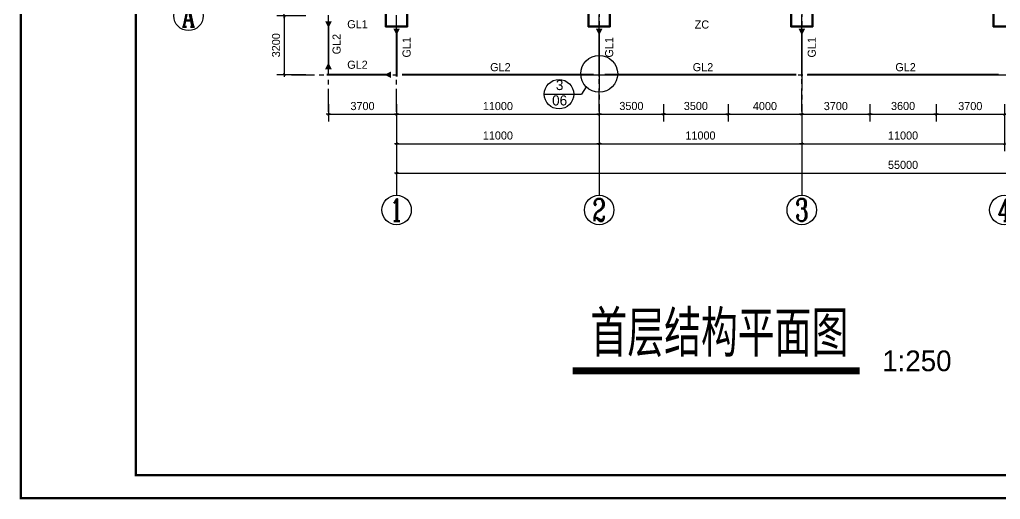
# Model space of a CAD drawing. Extents: x 31132 to 885236, y 345273 to 1212165.
# Drawn here: x 31132 to 57758, y 531355 to 544390 of the extents above; entities that cross this region are included whole.
import ezdxf
from ezdxf.enums import TextEntityAlignment as Align

# ---------------------------------------------------------------- set-up
doc = ezdxf.new("R2010")
doc.units = 0
doc.header["$LTSCALE"] = 1000
doc.linetypes.add('CENTER', pattern=[2, 1.25, -0.25, 0.25, -0.25])
doc.layers.get('0').update_dxf_attribs({"linetype": 'CONTINUOUS'})
doc.layers.get('Defpoints').update_dxf_attribs({"linetype": 'CONTINUOUS'})
for name, color, linetype in [('1-结构平面图说明', 7, 'CONTINUOUS'), ('AXIS', 253, 'CENTER'), ('AXIS_NUM', 7, 'CONTINUOUS'), ('TEXT', 7, 'CONTINUOUS'), ('TK', 4, 'CONTINUOUS'), ('图名', 7, 'CONTINUOUS'), ('实线', 7, 'CONTINUOUS'), ('文字说明', 7, 'CONTINUOUS'), ('详图', 9, 'CONTINUOUS'), ('轴线标注', 7, 'CONTINUOUS'), ('钢柱', 2, 'CONTINUOUS')]:
    doc.layers.add(name, color=color, linetype=linetype)
doc.styles.add('FS', font='')
doc.styles.add('STYLE1', font='')
doc.styles.add('TSSD_Axis', font='complex.shx', dxfattribs={"width": 0.7, "bigfont": 'hztxt.shx'})
doc.styles.add('TSSD_Rein', font='tssdeng.shx', dxfattribs={"width": 0.7, "bigfont": 'hztxt.shx'})
doc.styles.add('二室', font='')
doc.styles.get('FS').set_extended_font_data('Structure Fonts')
doc.styles.get('STYLE1').set_extended_font_data('Structure Fonts')
doc.styles.get('二室').set_extended_font_data('Structure Fonts')
doc.dimstyles.new('副本 DIM200', dxfattribs={"dimtxt": 220, "dimasz": 0.3, "dimexe": 200, "dimexo": 200, "dimgap": 100, "dimtad": 1, "dimdec": 0, "dimlfac": 2, "dimzin": 0, "dimdsep": 46, "dimtxsty": 'STYLE1', "dimblk": 'Studio2', "dimcen": 0, "dimdle": 200, "dimclrd": 6, "dimclre": 6, "dimclrt": 7, "dimazin": 0, "dimtfac": 1, "dimtdec": 0, "dimtix": 1, "dimtmove": 2, "dimatfit": 3, "dimldrblk": 'Studio2', "dimfxl": 200, "dimtolj": 1, "dimtzin": 0, "dimarcsym": 0})

# ---------------------------------------------------------------- blocks, each defined once
blk = doc.blocks.new('Studio2')
blk.add_line((-200, 0), (200, 0))
blk.add_lwpolyline([(-106, -106, 60, 60, 0), (106, 106, 100, 100, 0)], format="xyseb")
blk = doc.blocks.new('*D1862')
at = {"layer": 'Defpoints', "color": 0, "transparency": 16777216}
for p in [(39100, 544493), (38316, 542893), (39100, 542893)]:
    blk.add_point(p, dxfattribs=at)
at = {"layer": '轴线标注', "color": 6, "lineweight": -2, "transparency": 16777216}
for p, q in [((38900, 544493), (38116, 544493)), ((38316, 544493), (38316, 542893)), ((38900, 542893), (38116, 542893))]:
    blk.add_line(p, q, dxfattribs=at)
at = {"layer": '轴线标注', "color": 6, "lineweight": -2, "transparency": 16777216, "xscale": 0.3, "yscale": 0.3, "zscale": 0.3}
for p, rotation in [((38316, 544493), 90), ((38316, 542893), 270)]:
    blk.add_blockref('Studio2', p, dxfattribs=dict(at, rotation=rotation))
at = {"layer": '轴线标注', "color": 7, "transparency": 16777216, "insert": (38094, 543693), "char_height": 220, "attachment_point": 5, "rotation": 90, "style": 'STYLE1'}
blk.add_mtext('\\A1;3200', dxfattribs=at)
blk = doc.blocks.new('*D1863')
at = {"layer": 'Defpoints', "color": 0, "transparency": 16777216}
for p in [(41366, 542293), (46866, 542293), (46866, 541818)]:
    blk.add_point(p, dxfattribs=at)
at = {"layer": '轴线标注', "color": 6, "lineweight": -2, "transparency": 16777216}
for p, q in [((41366, 542093), (41366, 541618)), ((46866, 542093), (46866, 541618)), ((41366, 541818), (46866, 541818))]:
    blk.add_line(p, q, dxfattribs=at)
at = {"layer": '轴线标注', "color": 6, "lineweight": -2, "transparency": 16777216, "xscale": 0.3, "yscale": 0.3, "zscale": 0.3, "rotation": 180}
blk.add_blockref('Studio2', (41366, 541818), dxfattribs=at)
at = {"layer": '轴线标注', "color": 6, "lineweight": -2, "transparency": 16777216, "xscale": 0.3, "yscale": 0.3, "zscale": 0.3}
blk.add_blockref('Studio2', (46866, 541818), dxfattribs=at)
at = {"layer": '轴线标注', "color": 7, "transparency": 16777216, "insert": (44116, 542040), "char_height": 220, "attachment_point": 5, "style": 'STYLE1'}
blk.add_mtext('\\A1;11000', dxfattribs=at)
blk = doc.blocks.new('*D1864')
at = {"layer": 'Defpoints', "color": 0, "transparency": 16777216}
for p in [(39516, 542293), (41366, 542293), (41366, 541818)]:
    blk.add_point(p, dxfattribs=at)
at = {"layer": '轴线标注', "color": 6, "lineweight": -2, "transparency": 16777216}
for p, q in [((39516, 542093), (39516, 541618)), ((41366, 542093), (41366, 541618)), ((39516, 541818), (41366, 541818))]:
    blk.add_line(p, q, dxfattribs=at)
at = {"layer": '轴线标注', "color": 6, "lineweight": -2, "transparency": 16777216, "xscale": 0.3, "yscale": 0.3, "zscale": 0.3, "rotation": 180}
blk.add_blockref('Studio2', (39516, 541818), dxfattribs=at)
at = {"layer": '轴线标注', "color": 6, "lineweight": -2, "transparency": 16777216, "xscale": 0.3, "yscale": 0.3, "zscale": 0.3}
blk.add_blockref('Studio2', (41366, 541818), dxfattribs=at)
at = {"layer": '轴线标注', "color": 7, "transparency": 16777216, "insert": (40441, 542040), "char_height": 220, "attachment_point": 5, "style": 'STYLE1'}
blk.add_mtext('\\A1;3700', dxfattribs=at)
blk = doc.blocks.new('*D1865')
at = {"layer": 'Defpoints', "color": 0, "transparency": 16777216}
for p in [(41366, 542293), (46866, 542293), (46866, 541018)]:
    blk.add_point(p, dxfattribs=at)
at = {"layer": '轴线标注', "color": 6, "lineweight": -2, "transparency": 16777216}
for p, q in [((41366, 542093), (41366, 540818)), ((46866, 542093), (46866, 540818)), ((41366, 541018), (46866, 541018))]:
    blk.add_line(p, q, dxfattribs=at)
at = {"layer": '轴线标注', "color": 6, "lineweight": -2, "transparency": 16777216, "xscale": 0.3, "yscale": 0.3, "zscale": 0.3, "rotation": 180}
blk.add_blockref('Studio2', (41366, 541018), dxfattribs=at)
at = {"layer": '轴线标注', "color": 6, "lineweight": -2, "transparency": 16777216, "xscale": 0.3, "yscale": 0.3, "zscale": 0.3}
blk.add_blockref('Studio2', (46866, 541018), dxfattribs=at)
at = {"layer": '轴线标注', "color": 7, "transparency": 16777216, "insert": (44116, 541240), "char_height": 220, "attachment_point": 5, "style": 'STYLE1'}
blk.add_mtext('\\A1;11000', dxfattribs=at)
blk = doc.blocks.new('*D1866')
at = {"layer": 'Defpoints', "color": 0, "transparency": 16777216}
for p in [(41366, 541493), (68866, 541493), (68866, 540218)]:
    blk.add_point(p, dxfattribs=at)
at = {"layer": '轴线标注', "color": 6, "lineweight": -2, "transparency": 16777216}
for p, q in [((41366, 541293), (41366, 540018)), ((68866, 541293), (68866, 540018)), ((41366, 540218), (68866, 540218))]:
    blk.add_line(p, q, dxfattribs=at)
at = {"layer": '轴线标注', "color": 6, "lineweight": -2, "transparency": 16777216, "xscale": 0.3, "yscale": 0.3, "zscale": 0.3, "rotation": 180}
blk.add_blockref('Studio2', (41366, 540218), dxfattribs=at)
at = {"layer": '轴线标注', "color": 6, "lineweight": -2, "transparency": 16777216, "xscale": 0.3, "yscale": 0.3, "zscale": 0.3}
blk.add_blockref('Studio2', (68866, 540218), dxfattribs=at)
at = {"layer": '轴线标注', "color": 7, "transparency": 16777216, "insert": (55116, 540442), "char_height": 220, "attachment_point": 5, "style": 'STYLE1'}
blk.add_mtext('\\A1;55000', dxfattribs=at)
blk = doc.blocks.new('*D1867')
at = {"layer": 'Defpoints', "color": 0, "transparency": 16777216}
for p in [(46866, 542293), (48616, 542293), (48616, 541818)]:
    blk.add_point(p, dxfattribs=at)
at = {"layer": '轴线标注', "color": 6, "lineweight": -2, "transparency": 16777216}
for p, q in [((46866, 542093), (46866, 541618)), ((48616, 542093), (48616, 541618)), ((46866, 541818), (48616, 541818))]:
    blk.add_line(p, q, dxfattribs=at)
at = {"layer": '轴线标注', "color": 6, "lineweight": -2, "transparency": 16777216, "xscale": 0.3, "yscale": 0.3, "zscale": 0.3, "rotation": 180}
blk.add_blockref('Studio2', (46866, 541818), dxfattribs=at)
at = {"layer": '轴线标注', "color": 6, "lineweight": -2, "transparency": 16777216, "xscale": 0.3, "yscale": 0.3, "zscale": 0.3}
blk.add_blockref('Studio2', (48616, 541818), dxfattribs=at)
at = {"layer": '轴线标注', "color": 7, "transparency": 16777216, "insert": (47741, 542042), "char_height": 220, "attachment_point": 5, "style": 'STYLE1'}
blk.add_mtext('\\A1;3500', dxfattribs=at)
blk = doc.blocks.new('*D1868')
at = {"layer": 'Defpoints', "color": 0, "transparency": 16777216}
for p in [(48616, 542293), (50366, 542293), (50366, 541818)]:
    blk.add_point(p, dxfattribs=at)
at = {"layer": '轴线标注', "color": 6, "lineweight": -2, "transparency": 16777216}
for p, q in [((48616, 542093), (48616, 541618)), ((50366, 542093), (50366, 541618)), ((48616, 541818), (50366, 541818))]:
    blk.add_line(p, q, dxfattribs=at)
at = {"layer": '轴线标注', "color": 6, "lineweight": -2, "transparency": 16777216, "xscale": 0.3, "yscale": 0.3, "zscale": 0.3, "rotation": 180}
blk.add_blockref('Studio2', (48616, 541818), dxfattribs=at)
at = {"layer": '轴线标注', "color": 6, "lineweight": -2, "transparency": 16777216, "xscale": 0.3, "yscale": 0.3, "zscale": 0.3}
blk.add_blockref('Studio2', (50366, 541818), dxfattribs=at)
at = {"layer": '轴线标注', "color": 7, "transparency": 16777216, "insert": (49491, 542042), "char_height": 220, "attachment_point": 5, "style": 'STYLE1'}
blk.add_mtext('\\A1;3500', dxfattribs=at)
blk = doc.blocks.new('*D1869')
at = {"layer": 'Defpoints', "color": 0, "transparency": 16777216}
for p in [(50366, 542293), (52366, 542293), (52366, 541818)]:
    blk.add_point(p, dxfattribs=at)
at = {"layer": '轴线标注', "color": 6, "lineweight": -2, "transparency": 16777216}
for p, q in [((50366, 542093), (50366, 541618)), ((52366, 542093), (52366, 541618)), ((50366, 541818), (52366, 541818))]:
    blk.add_line(p, q, dxfattribs=at)
at = {"layer": '轴线标注', "color": 6, "lineweight": -2, "transparency": 16777216, "xscale": 0.3, "yscale": 0.3, "zscale": 0.3, "rotation": 180}
blk.add_blockref('Studio2', (50366, 541818), dxfattribs=at)
at = {"layer": '轴线标注', "color": 6, "lineweight": -2, "transparency": 16777216, "xscale": 0.3, "yscale": 0.3, "zscale": 0.3}
blk.add_blockref('Studio2', (52366, 541818), dxfattribs=at)
at = {"layer": '轴线标注', "color": 7, "transparency": 16777216, "insert": (51366, 542040), "char_height": 220, "attachment_point": 5, "style": 'STYLE1'}
blk.add_mtext('\\A1;4000', dxfattribs=at)
blk = doc.blocks.new('*D1870')
at = {"layer": 'Defpoints', "color": 0, "transparency": 16777216}
for p in [(52366, 542293), (54216, 542293), (54216, 541818)]:
    blk.add_point(p, dxfattribs=at)
at = {"layer": '轴线标注', "color": 6, "lineweight": -2, "transparency": 16777216}
for p, q in [((52366, 542093), (52366, 541618)), ((54216, 542093), (54216, 541618)), ((52366, 541818), (54216, 541818))]:
    blk.add_line(p, q, dxfattribs=at)
at = {"layer": '轴线标注', "color": 6, "lineweight": -2, "transparency": 16777216, "xscale": 0.3, "yscale": 0.3, "zscale": 0.3, "rotation": 180}
blk.add_blockref('Studio2', (52366, 541818), dxfattribs=at)
at = {"layer": '轴线标注', "color": 6, "lineweight": -2, "transparency": 16777216, "xscale": 0.3, "yscale": 0.3, "zscale": 0.3}
blk.add_blockref('Studio2', (54216, 541818), dxfattribs=at)
at = {"layer": '轴线标注', "color": 7, "transparency": 16777216, "insert": (53291, 542040), "char_height": 220, "attachment_point": 5, "style": 'STYLE1'}
blk.add_mtext('\\A1;3700', dxfattribs=at)
blk = doc.blocks.new('*D1871')
at = {"layer": 'Defpoints', "color": 0, "transparency": 16777216}
for p in [(54216, 542293), (56016, 542293), (56016, 541818)]:
    blk.add_point(p, dxfattribs=at)
at = {"layer": '轴线标注', "color": 6, "lineweight": -2, "transparency": 16777216}
for p, q in [((54216, 542093), (54216, 541618)), ((56016, 542093), (56016, 541618)), ((54216, 541818), (56016, 541818))]:
    blk.add_line(p, q, dxfattribs=at)
at = {"layer": '轴线标注', "color": 6, "lineweight": -2, "transparency": 16777216, "xscale": 0.3, "yscale": 0.3, "zscale": 0.3, "rotation": 180}
blk.add_blockref('Studio2', (54216, 541818), dxfattribs=at)
at = {"layer": '轴线标注', "color": 6, "lineweight": -2, "transparency": 16777216, "xscale": 0.3, "yscale": 0.3, "zscale": 0.3}
blk.add_blockref('Studio2', (56016, 541818), dxfattribs=at)
at = {"layer": '轴线标注', "color": 7, "transparency": 16777216, "insert": (55116, 542042), "char_height": 220, "attachment_point": 5, "style": 'STYLE1'}
blk.add_mtext('\\A1;3600', dxfattribs=at)
blk = doc.blocks.new('*D1872')
at = {"layer": 'Defpoints', "color": 0, "transparency": 16777216}
for p in [(56016, 542293), (57866, 542293), (57866, 541818)]:
    blk.add_point(p, dxfattribs=at)
at = {"layer": '轴线标注', "color": 6, "lineweight": -2, "transparency": 16777216}
for p, q in [((56016, 542093), (56016, 541618)), ((57866, 542093), (57866, 541618)), ((56016, 541818), (57866, 541818))]:
    blk.add_line(p, q, dxfattribs=at)
at = {"layer": '轴线标注', "color": 6, "lineweight": -2, "transparency": 16777216, "xscale": 0.3, "yscale": 0.3, "zscale": 0.3, "rotation": 180}
blk.add_blockref('Studio2', (56016, 541818), dxfattribs=at)
at = {"layer": '轴线标注', "color": 6, "lineweight": -2, "transparency": 16777216, "xscale": 0.3, "yscale": 0.3, "zscale": 0.3}
blk.add_blockref('Studio2', (57866, 541818), dxfattribs=at)
at = {"layer": '轴线标注', "color": 7, "transparency": 16777216, "insert": (56941, 542040), "char_height": 220, "attachment_point": 5, "style": 'STYLE1'}
blk.add_mtext('\\A1;3700', dxfattribs=at)
blk = doc.blocks.new('*D1878')
at = {"layer": 'Defpoints', "color": 0, "transparency": 16777216}
for p in [(46866, 542293), (52366, 542293), (52366, 541018)]:
    blk.add_point(p, dxfattribs=at)
at = {"layer": '轴线标注', "color": 6, "lineweight": -2, "transparency": 16777216}
for p, q in [((46866, 542093), (46866, 540818)), ((52366, 542093), (52366, 540818)), ((46866, 541018), (52366, 541018))]:
    blk.add_line(p, q, dxfattribs=at)
at = {"layer": '轴线标注', "color": 6, "lineweight": -2, "transparency": 16777216, "xscale": 0.3, "yscale": 0.3, "zscale": 0.3, "rotation": 180}
blk.add_blockref('Studio2', (46866, 541018), dxfattribs=at)
at = {"layer": '轴线标注', "color": 6, "lineweight": -2, "transparency": 16777216, "xscale": 0.3, "yscale": 0.3, "zscale": 0.3}
blk.add_blockref('Studio2', (52366, 541018), dxfattribs=at)
at = {"layer": '轴线标注', "color": 7, "transparency": 16777216, "insert": (49616, 541240), "char_height": 220, "attachment_point": 5, "style": 'STYLE1'}
blk.add_mtext('\\A1;11000', dxfattribs=at)
blk = doc.blocks.new('*D1879')
at = {"layer": 'Defpoints', "color": 0, "transparency": 16777216}
for p in [(52366, 542293), (57866, 542293), (57866, 541018)]:
    blk.add_point(p, dxfattribs=at)
at = {"layer": '轴线标注', "color": 6, "lineweight": -2, "transparency": 16777216}
for p, q in [((52366, 542093), (52366, 540818)), ((57866, 542093), (57866, 540818)), ((52366, 541018), (57866, 541018))]:
    blk.add_line(p, q, dxfattribs=at)
at = {"layer": '轴线标注', "color": 6, "lineweight": -2, "transparency": 16777216, "xscale": 0.3, "yscale": 0.3, "zscale": 0.3, "rotation": 180}
blk.add_blockref('Studio2', (52366, 541018), dxfattribs=at)
at = {"layer": '轴线标注', "color": 6, "lineweight": -2, "transparency": 16777216, "xscale": 0.3, "yscale": 0.3, "zscale": 0.3}
blk.add_blockref('Studio2', (57866, 541018), dxfattribs=at)
at = {"layer": '轴线标注', "color": 7, "transparency": 16777216, "insert": (55116, 541240), "char_height": 220, "attachment_point": 5, "style": 'STYLE1'}
blk.add_mtext('\\A1;11000', dxfattribs=at)
blk = doc.blocks.new('ts_axno')
at = {"color": 0, "linetype": 'ByBlock', "lineweight": -2}
blk.add_circle((0, 0), 0.5, dxfattribs=at)
at = {"color": 0, "linetype": 'ByBlock', "lineweight": -2, "style": 'TSSD_Axis', "width": 0.7}
blk.add_attdef('A', text='', height=0.6, dxfattribs=at).set_placement((0, 0), align=Align.MIDDLE_CENTER)
blk = doc.blocks.new('GZ1')
at = {"layer": '钢柱', "lineweight": 35}
for p, q in [((300, 300), (-300, 300)), ((-300, 300), (-300, -300)), ((281, 281), (-281, 281)), ((-281, 281), (-281, -281)), ((281, -281), (281, 281)), ((300, -300), (300, 300)), ((-300, -300), (300, -300)), ((-281, -281), (281, -281))]:
    blk.add_line(p, q, dxfattribs=at)

msp = doc.modelspace()

# ---------------------------------------------------------------- linework, layer by layer
at = {"layer": 'AXIS', "ltscale": 0.5}
for p, q in [((39515.94, 541881.44), (39515.94, 564581.44)), ((41365.94, 541881.44), (41365.94, 564581.44)), ((46865.94, 541893.16), (46865.94, 564593.16)), ((52365.94, 541893.16), (52365.94, 564593.16)), ((46865.94, 564093.16), (46865.94, 541393.16)), ((52365.94, 564093.16), (52365.94, 541393.16)), ((38515.94, 542893.16), (70715.94, 542893.16))]:
    msp.add_line(p, q, dxfattribs=at)
at = {"layer": 'AXIS_NUM'}
for p, q in [((41365.94, 541404.88), (41365.94, 539618.16)), ((46865.94, 541404.88), (46865.94, 539618.16)), ((52365.94, 541404.88), (52365.94, 539618.16))]:
    msp.add_line(p, q, dxfattribs=at)
at = {"layer": 'TK', "const_width": 62.5}
for points in [[(31162.8, 531386.49), (31162.8, 568511.49), (83662.8, 568511.49), (83662.8, 531386.49)], [(34287.8, 532011.49), (34287.8, 567886.49), (83037.8, 567886.49), (83037.8, 532011.49)]]:
    msp.add_lwpolyline(points, close=True, dxfattribs=at)
at = {"layer": '图名', "const_width": 187.5}
msp.add_lwpolyline([(46146.55, 534849.14), (53935.57, 534849.14)], dxfattribs=at)
at = {"layer": '实线', "color": 4, "linetype": 'Continuous', "lineweight": -3}
for points in [[(39515.94, 544343.16, 180, 0, 0), (39515.94, 544163.16, 180, 0, 0)], [(41365.94, 544143.16, 180, 0, 0), (41365.94, 543963.16, 180, 0, 0)], [(46865.94, 544143.16, 180, 0, 0), (46865.94, 543963.16, 180, 0, 0)], [(52365.94, 544143.16, 180, 0, 0), (52365.94, 543963.16, 180, 0, 0)], [(39515.94, 543043.16, 180, 0, 0), (39515.94, 543223.16, 180, 0, 0)], [(41215.94, 542893.16, 180, 0, 0), (41035.94, 542893.16, 180, 0, 0)]]:
    msp.add_lwpolyline(points, format="xyseb", dxfattribs=at)
at = {"layer": '实线', "color": 4, "linetype": 'Continuous', "lineweight": -3, "const_width": 50}
for points in [[(39515.94, 544343.16), (39515.94, 543043.16)], [(41365.94, 544143.16), (41365.94, 542843.16)], [(46865.94, 544143.16), (46865.94, 542843.16)], [(52365.94, 544143.16), (52365.94, 542843.16)], [(41215.94, 542893.16), (39465.94, 542893.16)]]:
    msp.add_lwpolyline(points, dxfattribs=at)
at = {"layer": '实线', "color": 3, "linetype": 'Continuous', "lineweight": -3, "const_width": 50}
for points in [[(41515.94, 542893.16), (46715.94, 542893.16)], [(47015.94, 542893.16), (52215.94, 542893.16)], [(52515.94, 542893.16), (57715.94, 542893.16)], [(52515.94, 542893.16), (52765.94, 542893.16)]]:
    msp.add_lwpolyline(points, dxfattribs=at)
at = {"layer": '详图'}
for p in [(46513.04, 542566.08), (45376, 542362.95)]:
    msp.add_line(p, (46386, 542362.95), dxfattribs=at)
for centre, radius in [((46868.54, 542917.67), 500), ((45776, 542362.95), 400)]:
    msp.add_circle(centre, radius, dxfattribs=at)

# ---------------------------------------------------------------- block references
for p in [(41365.94, 544493.16), (46865.94, 544493.16), (52365.94, 544493.16), (57865.94, 544493.16)]:
    msp.add_blockref('GZ1', p)
at = {"layer": 'AXIS_NUM'}
ref = msp.add_blockref('ts_axno', (35715.94, 544493.16), dxfattribs=dict(at, xscale=800, yscale=800, zscale=800))
ref.add_attrib('A', 'A', dxfattribs={"height": 600, "style": 'TSSD_Axis', "width": 0.7}).set_placement((35715.94, 544493.16), align=Align.MIDDLE_CENTER)
ref = msp.add_blockref('ts_axno', (41365.94, 539218.16), dxfattribs=dict(at, xscale=800, yscale=800, zscale=800))
ref.add_attrib('1', '1', dxfattribs={"height": 600, "style": 'TSSD_Axis', "width": 0.7}).set_placement((41365.94, 539218.16), align=Align.MIDDLE_CENTER)
ref = msp.add_blockref('ts_axno', (46865.94, 539218.16), dxfattribs=dict(at, xscale=800, yscale=800, zscale=800))
ref.add_attrib('1', '2', dxfattribs={"height": 600, "style": 'TSSD_Axis', "width": 0.7}).set_placement((46865.94, 539218.16), align=Align.MIDDLE_CENTER)
ref = msp.add_blockref('ts_axno', (52365.94, 539218.16), dxfattribs=dict(at, xscale=800, yscale=800, zscale=800))
ref.add_attrib('1', '3', dxfattribs={"height": 600, "style": 'TSSD_Axis', "width": 0.7}).set_placement((52365.94, 539218.16), align=Align.MIDDLE_CENTER)
ref = msp.add_blockref('ts_axno', (57865.94, 539218.16), dxfattribs=dict(at, xscale=800, yscale=800, zscale=800))
ref.add_attrib('1', '4', dxfattribs={"height": 600, "style": 'TSSD_Axis', "width": 0.7}).set_placement((57865.94, 539218.16), align=Align.MIDDLE_CENTER)

# ---------------------------------------------------------------- texts
at = {"layer": '1-结构平面图说明', "style": '二室'}
for s, p in [('3', (45792.64, 542613.02)), ('06', (45792.64, 542195.24))]:
    msp.add_text(s, height=275, dxfattribs=at).set_placement(p, align=Align.MIDDLE_CENTER)
at = {"layer": 'TEXT', "style": 'TSSD_Rein', "width": 0.8}
msp.add_text('首层结构平面图', height=1250, dxfattribs=at).set_placement((46630.22, 535232.66))
at = {"layer": '图名', "style": 'FS'}
msp.add_text('1:250', height=562.5, dxfattribs=at).set_placement((54550.45, 534669.35), align=Align.BOTTOM_LEFT)
at = {"layer": '文字说明', "style": 'STYLE1'}
for s, p in [('GL1', (40025.77, 544153.93)), ('ZC', (49459.63, 544146.84)), ('GL2', (40025.77, 543053.93)), ('GL2', (43906.23, 542987.97)), ('GL2', (49406.23, 542987.97)), ('GL2', (54906.23, 542987.97))]:
    msp.add_text(s, height=220, dxfattribs=at).set_placement(p)
for s, p in [('GL2', (39847.17, 543445.41)), ('GL1', (41746.83, 543360.14)), ('GL1', (47246.83, 543360.14)), ('GL1', (52746.83, 543360.14))]:
    msp.add_text(s, height=220, rotation=90, dxfattribs=at).set_placement(p)

# ---------------------------------------------------------------- dimensions: what is measured, and where the dimension line sits
at = {"layer": '轴线标注'}
dim = msp.add_linear_dim(base=(38315.94, 542893.16), p1=(39099.87, 544493.16), p2=(39099.87, 542893.16), angle=90, dimstyle='副本 DIM200', dxfattribs=at)
dim.commit()
dim.dimension.update_dxf_attribs({"geometry": '*D1862', "text_midpoint": (38093.79, 543693.16)})
for base, p1, p2, picture, middle in [((41365.94, 541818.16), (39515.94, 542293.16), (41365.94, 542293.16), '*D1864', (40440.94, 542040.31)), ((46865.94, 541818.16), (41365.94, 542293.16), (46865.94, 542293.16), '*D1863', (44115.94, 542040.31)), ((46865.94, 541018.16), (41365.94, 542293.16), (46865.94, 542293.16), '*D1865', (44115.94, 541240.31)), ((48615.94, 541818.16), (46865.94, 542293.16), (48615.94, 542293.16), '*D1867', (47740.94, 542042.23)), ((52365.94, 541018.16), (46865.94, 542293.16), (52365.94, 542293.16), '*D1878', (49615.94, 541240.31)), ((50365.94, 541818.16), (48615.94, 542293.16), (50365.94, 542293.16), '*D1868', (49490.94, 542042.23)), ((52365.94, 541818.16), (50365.94, 542293.16), (52365.94, 542293.16), '*D1869', (51365.94, 542040.31)), ((54215.94, 541818.16), (52365.94, 542293.16), (54215.94, 542293.16), '*D1870', (53290.94, 542040.31)), ((57865.94, 541018.16), (52365.94, 542293.16), (57865.94, 542293.16), '*D1879', (55115.94, 541240.31)), ((56015.94, 541818.16), (54215.94, 542293.16), (56015.94, 542293.16), '*D1871', (55115.94, 542041.59)), ((57865.94, 541818.16), (56015.94, 542293.16), (57865.94, 542293.16), '*D1872', (56940.94, 542040.31)), ((68865.94, 540218.16), (41365.94, 541493.16), (68865.94, 541493.16), '*D1866', (55115.94, 540442.23))]:
    dim = msp.add_linear_dim(base=base, p1=p1, p2=p2, dimstyle='副本 DIM200', dxfattribs=at)
    dim.commit()
    dim.dimension.update_dxf_attribs({"geometry": picture, "text_midpoint": middle})

doc.saveas('drawing.dxf')
